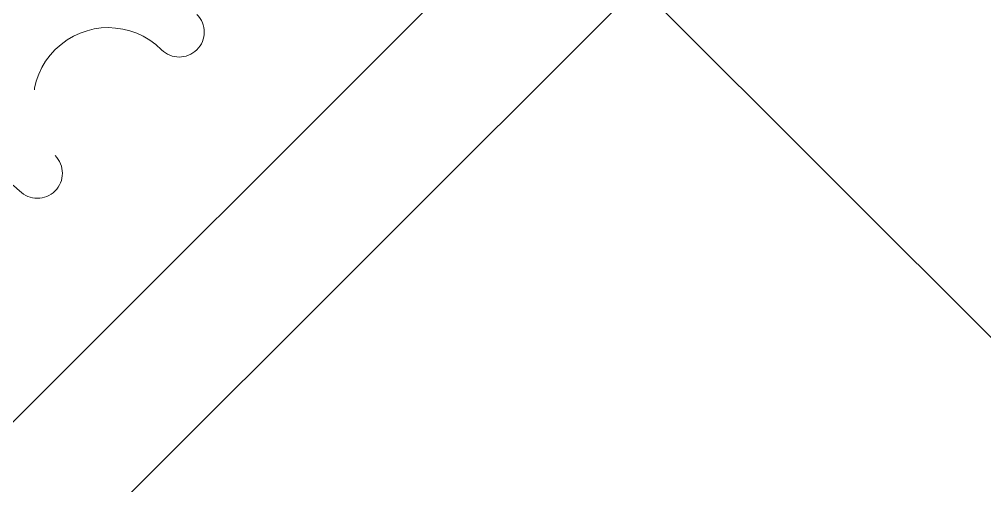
# Model space of a CAD drawing. Header units: centimetres. Extents: x 118932 to 154602, y -32682 to -23521.
# Drawn here: x 137733.1 to 137806.6, y -25601.7 to -25566.1 of the extents above; entities that cross this region are included whole.
import ezdxf

# ---------------------------------------------------------------- set-up
doc = ezdxf.new("R2010")
doc.units = ezdxf.units.CM
doc.header["$LTSCALE"] = 50
doc.header["$MEASUREMENT"] = 0
doc.linetypes.add('HIDDEN', pattern=[0.375, 0.25, -0.125])
doc.layers.add('GEN_02_TF_Mobilya', color=7, linetype='Continuous', lineweight=5, true_color=0x745e3d)

# ---------------------------------------------------------------- blocks, each defined once
blk = doc.blocks.new('UP-456_Sofa_250x75')
at = {"layer": 'GEN_02_TF_Mobilya'}
for p, q in [((-249.609, 2.121), (-72.832, 178.898)), ((-72.832, 164.529), (-235.467, 1.895)), ((-72.832, 72.832), (-118.681, 118.681))]:
    blk.add_line(p, q, dxfattribs=at)
blk = doc.blocks.new('PPBamako_SuiteC_TefrisPlan')
at = {"xscale": -1.000000000000007, "rotation": 90}
blk.add_blockref('UP-456_Sofa_250x75', (-508.577, -567.89), dxfattribs=at)
at = {"layer": 'GEN_02_TF_Mobilya', "linetype": 'HIDDEN'}
for points in [[(-594.29, -371.006, 1), (-602.398, -379.062, -1), (-605.1, -381.748, 1), (-613.208, -389.804, -1), (-615.911, -392.49, 1.001962), (-624.024, -400.541, -1.001962), (-626.721, -403.232, 1), (-634.829, -411.288, -1), (-637.532, -413.974, 1), (-645.64, -422.03, -1), (-648.342, -424.716, 0.9832), (-656.486, -432.749, -1.038091), (-659.081, -435.535, 1), (-667.179, -443.602, -1), (-669.878, -446.291, 1), (-677.975, -454.358, -1), (-680.674, -457.047, 1), (-688.771, -465.114, -1)], [(-598.797, -389.566, 1), (-606.905, -397.622, -1), (-609.607, -400.308, 1.001962), (-617.72, -408.359, -1.001962), (-620.418, -411.05, 1), (-628.526, -419.106, -1), (-631.228, -421.792, 1), (-639.336, -429.848, -1), (-642.039, -432.534, 0.9832), (-650.183, -440.567, -1.038091), (-652.778, -443.353, 1), (-660.875, -451.42, -1), (-663.574, -454.109, 1), (-671.671, -462.176, -1), (-674.37, -464.865, 1), (-682.468, -472.932, -1)]]:
    blk.add_lwpolyline(points, format="xyb", dxfattribs=at)

msp = doc.modelspace()

# ---------------------------------------------------------------- block references
at = {"color": 1}
msp.add_blockref('PPBamako_SuiteC_TefrisPlan', (138407.536, -25114.331, 0), dxfattribs=at)

doc.saveas('drawing.dxf')
